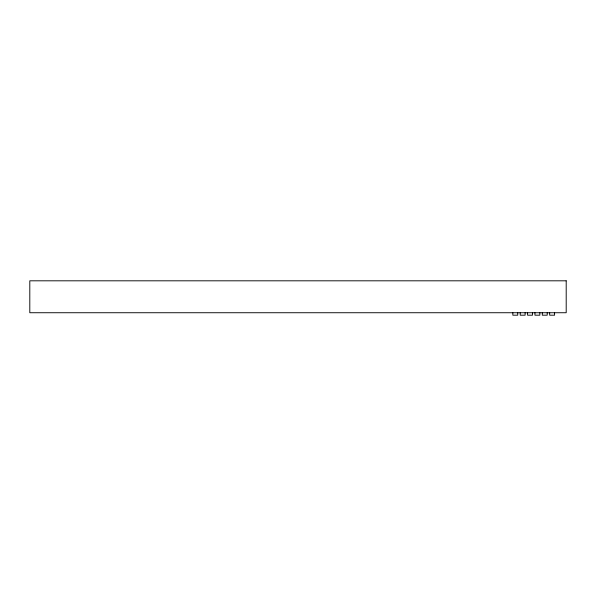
<?xml version="1.0" encoding="UTF-8"?>
<svg xmlns="http://www.w3.org/2000/svg" width="596" height="596" viewBox="0 0 596 596"><rect width="100%" height="100%" fill="white"/><g stroke="black" fill="none" stroke-linecap="round" stroke-linejoin="round"><path stroke-width="0.89" d="M554.585 312.736L554.585 315.187L549.668 315.187L549.668 312.736M547.217 312.736L547.217 315.187L542.308 315.187L542.308 312.736M539.849 312.736L539.849 315.187L534.94 315.187L534.94 312.736M532.481 312.736L532.481 315.187L527.572 315.187L527.572 312.736M525.113 312.736L525.113 315.187L520.204 315.187L520.204 312.736M517.745 312.736L517.745 315.187L512.836 315.187L512.836 312.736M566.2 280.813L29.8 280.813L29.8 312.736L566.2 312.736L566.2 280.813"/></g></svg>
